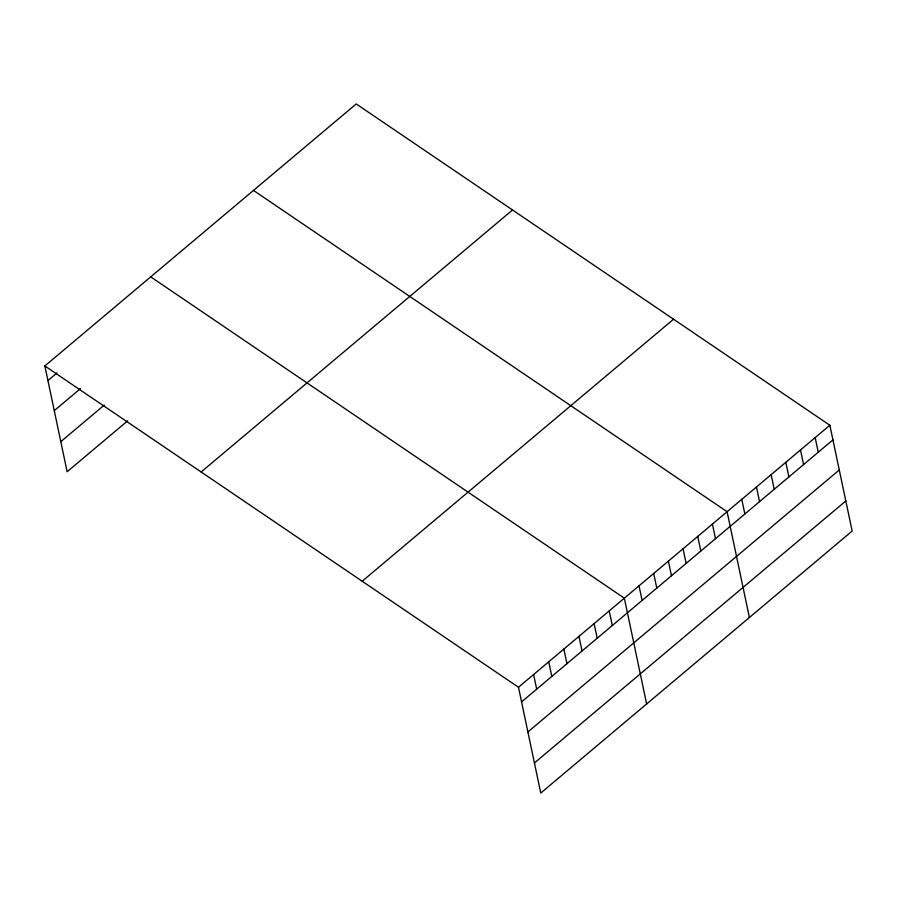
<?xml version="1.0" encoding="UTF-8"?>
<svg xmlns="http://www.w3.org/2000/svg" width="897" height="897" viewBox="0 0 897 897"><rect width="100%" height="100%" fill="white"/><g stroke="black" fill="none" stroke-linecap="round" stroke-linejoin="round"><path stroke-width="1.35" d="M44.85 365.954L356.232 103.951L829.86 425.256L852.15 531.046L540.768 793.049L518.477 687.259L44.85 365.954L67.14 471.744L127.643 420.839M47.933 380.563L57.004 372.928M54.269 410.647L80.483 388.592M60.805 441.649L104.164 405.175M201.152 471.979L512.523 209.988M362.175 581.222L673.557 319.231M518.477 687.259L829.86 425.256M521.561 701.869L832.932 439.878M527.896 731.952L839.278 469.961M534.433 762.955L845.815 500.963M253.47 190.411L727.097 511.716L749.399 617.506M150.718 276.87L624.346 598.176L646.636 703.966M815.182 437.613L818.255 452.223M800.494 449.969L803.577 464.579M785.817 462.314L788.9 476.935M771.14 474.67L774.223 489.28M756.463 487.015L759.535 501.636M741.785 499.371L744.858 513.981M712.42 524.072L715.503 538.682M697.743 536.417L700.826 551.038M683.066 548.773L686.138 563.383M668.388 561.118L671.461 575.739M653.7 573.475L656.783 588.096M639.023 585.831L642.106 600.441M609.22 610.902L612.303 625.523M594.094 623.628L597.178 638.238M578.969 636.354L582.052 650.964M563.854 649.08L566.926 663.69M548.729 661.807L551.801 676.416M533.603 674.533L536.686 689.143"/></g></svg>
